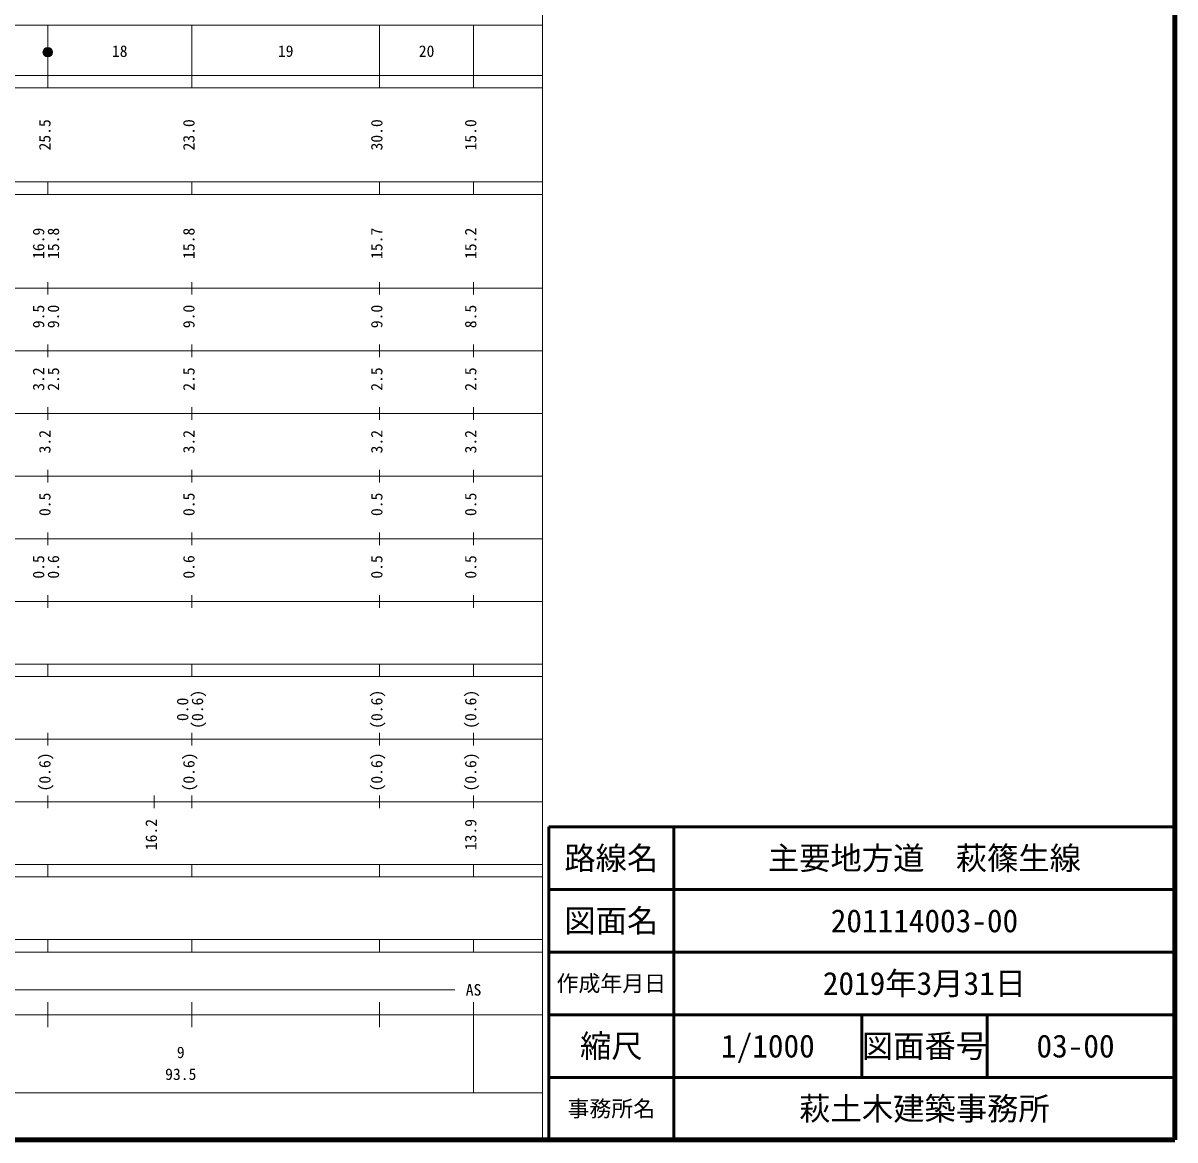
# Model space of a CAD drawing. Units: millimetres on the paper, enlarged 1000 times. Extents: x 40000 to 680000, y 20000 to 380000.
# Drawn here: x 496064 to 680000, y 20000 to 198357 of the extents above; entities that cross this region are included whole.
import ezdxf
from ezdxf.enums import TextEntityAlignment as Align

# ---------------------------------------------------------------- set-up
doc = ezdxf.new("R2010")
doc.units = ezdxf.units.MM
doc.header["$LTSCALE"] = 1000
for name, color, linetype, lineweight in [('M-TTL', 2, 'Continuous', 140), ('M-TTL-BAND', 7, 'Continuous', 13), ('M-TTL-FRAM', 2, 'Continuous', 50), ('M-TTL-LINE', 7, 'Continuous', 50)]:
    doc.layers.add(name, color=color, linetype=linetype, lineweight=lineweight)
doc.layers.add('M-TTL-TXT', color=7, linetype='Continuous')
doc.styles.add('ＭＳ ゴシック', font='')
doc.styles.get('ＭＳ ゴシック').set_extended_font_data('MS Gothic')

msp = doc.modelspace()

# ---------------------------------------------------------------- hatches: boundary and pattern name
at = {"layer": 'M-TTL-BAND'}
msp.add_hatch(color=256, dxfattribs=at).paths.add_polyline_path([(500750, 193700), (500749, 193729), (500748, 193759), (500745, 193788), (500741, 193817), (500736, 193846), (500729, 193875), (500722, 193904), (500713, 193932), (500704, 193960), (500693, 193987), (500681, 194014), (500668, 194040), (500654, 194066), (500639, 194092), (500624, 194117), (500607, 194141), (500589, 194164), (500570, 194187), (500551, 194209), (500530, 194230), (500509, 194251), (500487, 194270), (500464, 194289), (500441, 194307), (500417, 194324), (500392, 194339), (500366, 194354), (500340, 194368), (500314, 194381), (500287, 194393), (500260, 194404), (500232, 194413), (500204, 194422), (500175, 194429), (500146, 194436), (500117, 194441), (500088, 194445), (500059, 194448), (500029, 194449), (500000, 194450), (499971, 194449), (499941, 194448), (499912, 194445), (499883, 194441), (499854, 194436), (499825, 194429), (499796, 194422), (499768, 194413), (499740, 194404), (499713, 194393), (499686, 194381), (499660, 194368), (499634, 194354), (499608, 194339), (499583, 194324), (499559, 194307), (499536, 194289), (499513, 194270), (499491, 194251), (499470, 194230), (499449, 194209), (499430, 194187), (499411, 194164), (499393, 194141), (499376, 194117), (499361, 194092), (499346, 194066), (499332, 194040), (499319, 194014), (499307, 193987), (499296, 193960), (499287, 193932), (499278, 193904), (499271, 193875), (499264, 193846), (499259, 193817), (499255, 193788), (499252, 193759), (499251, 193729), (499250, 193700), (499251, 193671), (499252, 193641), (499255, 193612), (499259, 193583), (499264, 193554), (499271, 193525), (499278, 193496), (499287, 193468), (499296, 193440), (499307, 193413), (499319, 193386), (499332, 193360), (499346, 193334), (499361, 193308), (499376, 193283), (499393, 193259), (499411, 193236), (499430, 193213), (499449, 193191), (499470, 193170), (499491, 193149), (499513, 193130), (499536, 193111), (499559, 193093), (499583, 193076), (499608, 193061), (499634, 193046), (499660, 193032), (499686, 193019), (499713, 193007), (499740, 192996), (499768, 192987), (499796, 192978), (499825, 192971), (499854, 192964), (499883, 192959), (499912, 192955), (499941, 192952), (499971, 192951), (500000, 192950), (500029, 192951), (500059, 192952), (500088, 192955), (500117, 192959), (500146, 192964), (500175, 192971), (500204, 192978), (500232, 192987), (500260, 192996), (500287, 193007), (500314, 193019), (500340, 193032), (500366, 193046), (500392, 193061), (500417, 193076), (500441, 193093), (500464, 193111), (500487, 193130), (500509, 193149), (500530, 193170), (500551, 193191), (500570, 193213), (500589, 193236), (500607, 193259), (500624, 193283), (500639, 193308), (500654, 193334), (500668, 193360), (500681, 193386), (500693, 193413), (500704, 193440), (500713, 193468), (500722, 193496), (500729, 193525), (500736, 193554), (500741, 193583), (500745, 193612), (500748, 193641), (500749, 193671)])

# ---------------------------------------------------------------- linework, layer by layer
at = {"layer": 'M-TTL'}
for p, q in [((680000, 20000), (680000, 380000)), ((40000, 20000), (680000, 20000))]:
    msp.add_line(p, q, dxfattribs=at)
at = {"layer": 'M-TTL-BAND'}
for p, q in [((579000, 20000), (579000, 370000)), ((68000, 198000), (579000, 198000)), ((500000, 188000), (500000, 198000)), ((523000, 188000), (523000, 198000)), ((553000, 188000), (553000, 198000)), ((568000, 188000), (568000, 198000)), ((40000, 190000), (579000, 190000)), ((40000, 188000), (579000, 188000)), ((40000, 173000), (579000, 173000)), ((500000, 171000), (500000, 173000)), ((523000, 171000), (523000, 173000)), ((553000, 171000), (553000, 173000)), ((568000, 171000), (568000, 173000)), ((40000, 171000), (579000, 171000)), ((500000, 155000), (500000, 157000)), ((523000, 155000), (523000, 157000)), ((553000, 155000), (553000, 157000)), ((568000, 155000), (568000, 157000)), ((40000, 156000), (579000, 156000)), ((46000, 146000), (579000, 146000)), ((500000, 145000), (500000, 147000)), ((523000, 145000), (523000, 147000)), ((553000, 145000), (553000, 147000)), ((568000, 145000), (568000, 147000)), ((500000, 135000), (500000, 137000)), ((523000, 135000), (523000, 137000)), ((553000, 135000), (553000, 137000)), ((568000, 135000), (568000, 137000)), ((52000, 136000), (579000, 136000)), ((500000, 125000), (500000, 127000)), ((523000, 125000), (523000, 127000)), ((553000, 125000), (553000, 127000)), ((568000, 125000), (568000, 127000)), ((46000, 126000), (579000, 126000)), ((52000, 116000), (579000, 116000)), ((500000, 115000), (500000, 117000)), ((523000, 115000), (523000, 117000)), ((553000, 115000), (553000, 117000)), ((568000, 115000), (568000, 117000)), ((500000, 105000), (500000, 107000)), ((523000, 105000), (523000, 107000)), ((553000, 105000), (553000, 107000)), ((568000, 105000), (568000, 107000)), ((46000, 106000), (579000, 106000)), ((40000, 96000), (579000, 96000)), ((500000, 94000), (500000, 96000)), ((523000, 94000), (523000, 96000)), ((553000, 94000), (553000, 96000)), ((568000, 94000), (568000, 96000)), ((40000, 94000), (579000, 94000)), ((500000, 83000), (500000, 85000)), ((523000, 83000), (523000, 85000)), ((553000, 83000), (553000, 85000)), ((568000, 83000), (568000, 85000)), ((49000, 84000), (579000, 84000)), ((40000, 74000), (579000, 74000)), ((500000, 73000), (500000, 75000)), ((517000, 73000), (517000, 75000)), ((523000, 73000), (523000, 75000)), ((553000, 73000), (553000, 75000)), ((568000, 73000), (568000, 75000)), ((40000, 64000), (579000, 64000)), ((500000, 62000), (500000, 64000)), ((523000, 62000), (523000, 64000)), ((553000, 62000), (553000, 64000)), ((568000, 62000), (568000, 64000)), ((40000, 62000), (579000, 62000)), ((40000, 52000), (579000, 52000)), ((500000, 50000), (500000, 52000)), ((523000, 50000), (523000, 52000)), ((553000, 50000), (553000, 52000)), ((568000, 50000), (568000, 52000)), ((40000, 50000), (579000, 50000)), ((71000, 44000), (565000, 44000)), ((500000, 38000), (500000, 42000)), ((523000, 38000), (523000, 42000)), ((553000, 38000), (553000, 42000)), ((568000, 27500), (568000, 42000)), ((40000, 40000), (579000, 40000)), ((68000, 27500), (579000, 27500))]:
    msp.add_line(p, q, dxfattribs=at)
for radius in [750, 700]:
    msp.add_circle((500000, 193700), radius, dxfattribs=at)
at = {"layer": 'M-TTL-FRAM'}
for p, q in [((680000, 70000), (580000, 70000)), ((580000, 70000), (580000, 20000))]:
    msp.add_line(p, q, dxfattribs=at)
at = {"layer": 'M-TTL-LINE'}
for p, q in [((600000, 70000), (600000, 20000)), ((680000, 60000), (580000, 60000)), ((680000, 50000), (580000, 50000)), ((680000, 40000), (580000, 40000)), ((630000, 40000), (630000, 30000)), ((650000, 40000), (650000, 30000)), ((680000, 30000), (580000, 30000))]:
    msp.add_line(p, q, dxfattribs=at)

# ---------------------------------------------------------------- texts
at = {"layer": 'M-TTL-BAND', "style": 'ＭＳ ゴシック'}
for s, p in [('18', (511500, 192405)), ('19', (538000, 192405)), ('20', (560500, 192405)), ('AS', (568000, 42500)), ('9', (521250, 32523)), ('93.5', (521250, 29033))]:
    msp.add_text(s, height=1833, dxfattribs=at).set_placement(p, align=Align.BOTTOM_CENTER)
for s, p in [('25.5', (501000, 180500)), ('23.0', (524000, 180500)), ('30.0', (554000, 180500)), ('15.0', (569000, 180500)), ('15.8', (502370, 163174)), ('15.8', (524000, 163174)), ('15.2', (569000, 163174)), ('16.9', (500000, 163174)), ('15.7', (554000, 163174)), ('9.5', (500000, 151500)), ('9.0', (502370, 151500)), ('9.0', (524000, 151500)), ('9.0', (554000, 151500)), ('8.5', (569000, 151500)), ('3.2', (500000, 141500)), ('2.5', (502370, 141500)), ('2.5', (524000, 141500)), ('2.5', (554000, 141500)), ('2.5', (569000, 141500)), ('3.2', (501000, 131500)), ('3.2', (524000, 131500)), ('3.2', (554000, 131500)), ('3.2', (569000, 131500)), ('0.5', (501000, 121500)), ('0.5', (524000, 121500)), ('0.5', (554000, 121500)), ('0.5', (569000, 121500)), ('0.5', (500000, 111500)), ('0.6', (502370, 111500)), ('0.6', (524000, 111500)), ('0.5', (554000, 111500)), ('0.5', (569000, 111500)), ('0.0', (523000, 88764)), ('(0.6)', (525370, 88764)), ('(0.6)', (554000, 88764)), ('(0.6)', (569000, 88764)), ('(0.6)', (501000, 78764)), ('(0.6)', (524000, 78764)), ('(0.6)', (554000, 78764)), ('(0.6)', (569000, 78764)), ('16.2', (518000, 68764)), ('13.9', (569000, 68764))]:
    msp.add_text(s, height=1833, rotation=90, dxfattribs=at).set_placement(p, align=Align.BOTTOM_CENTER)
at = {"layer": 'M-TTL-TXT', "style": 'ＭＳ ゴシック'}
for s, height, p in [('路線名', 3666, (590000, 65000)), ('路線名', 3666, (590000, 65000)), ('主要地方道\u3000萩篠生線', 3666, (640000, 65000)), ('図面名', 3666, (590000, 55000)), ('図面名', 3666, (590000, 55000)), ('201114003-00', 3666, (640000, 55000)), ('作成年月日', 2566, (590000, 45000)), ('作成年月日', 2566, (590000, 45000)), ('2019年3月31日', 3666, (640000, 45000)), ('縮尺', 3666, (590000, 35000)), ('縮尺', 3666, (590000, 35000)), ('1/1000', 3666, (615000, 35000)), ('図面番号', 3666, (640000, 35000)), ('図面番号', 3666, (640000, 35000)), ('03-00', 3666, (664125, 35000)), ('事務所名', 2566, (590000, 25000)), ('事務所名', 2566, (590000, 25000)), ('萩土木建築事務所', 3666, (640000, 25000))]:
    msp.add_text(s, height=height, dxfattribs=at).set_placement(p, align=Align.MIDDLE_CENTER)

doc.saveas('drawing.dxf')
